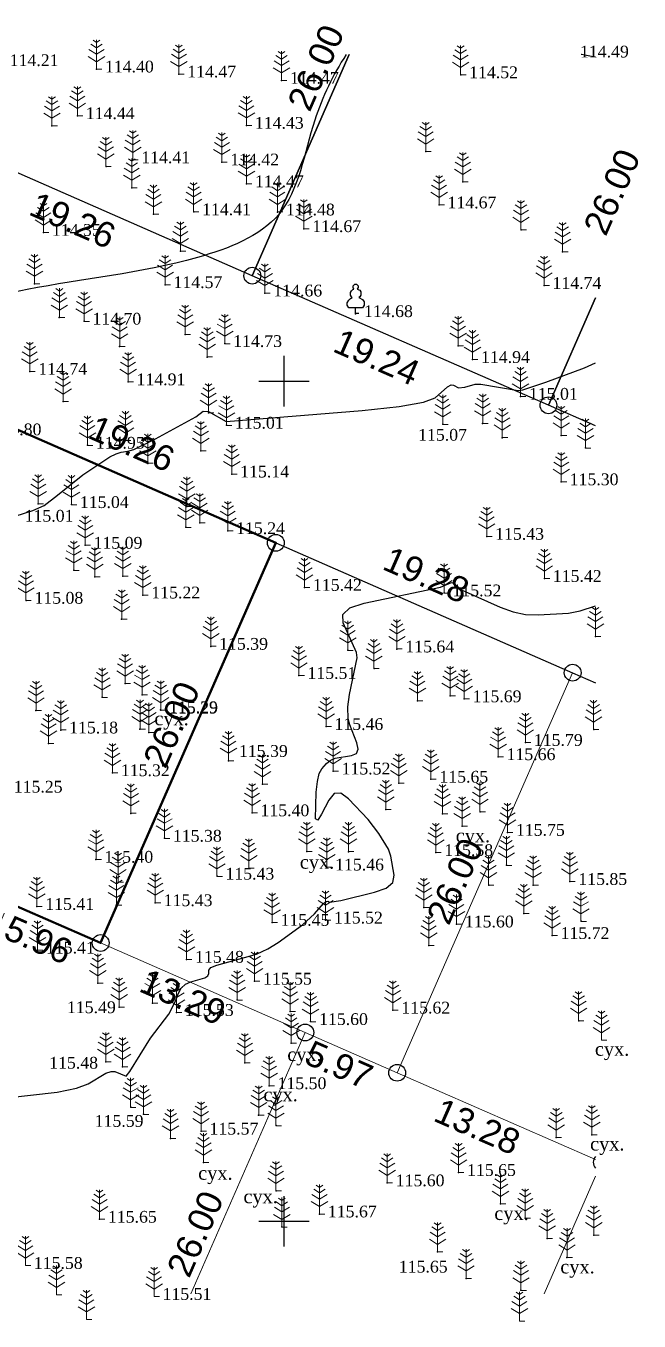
# Model space of a CAD drawing. Header units: millimetres. Extents: x 5405483.3 to 5405571.1, y 5524994.1 to 5525071.1.
# Drawn here: x 5405534.6 to 5405571.1, y 5524994.1 to 5525071.1 of the extents above; entities that cross this region are included whole.
import ezdxf
from ezdxf.enums import TextEntityAlignment as Align

# ---------------------------------------------------------------- set-up
doc = ezdxf.new("R2010")
doc.units = ezdxf.units.MM
doc.layers.add('11900000', color=1, linetype='Continuous', lineweight=30)
doc.layers.add('ТОЧКИ', color=7, linetype='Continuous', lineweight=30)
for name, color, linetype in [('горизонтали', 42, 'Continuous'), ('Ділянки_Межі', 10, 'Continuous'), ('надписи', 7, 'Continuous'), ('отметки', 7, 'Continuous'), ('промеры', 185, 'Continuous'), ('Растительность', 7, 'Continuous')]:
    doc.layers.add(name, color=color, linetype=linetype)
doc.styles.get("Standard").update_dxf_attribs({"font": 'arial.ttf'})
doc.styles.add('times', font='times.ttf')

# ---------------------------------------------------------------- blocks, each defined once
blk = doc.blocks.new('A$C2ACB5305')
at = {"layer": 'Растительность'}
blk.add_lwpolyline([(0.2, 0), (0.2, 0), (0, 0), (0, 0.35), (-0.4, 0.35), (-0.5, 0.5), (-0.5, 0.65), (-0.4, 0.8), (-0.3, 0.9), (-0.2, 0.95), (-0.25, 1), (-0.3, 1.1), (-0.3, 1.25), (-0.25, 1.35), (-0.15, 1.45), (-0.1, 1.45), (-0.15, 1.55), (-0.15, 1.65), (-0.05, 1.75), (0.05, 1.75), (0.15, 1.65), (0.15, 1.55), (0.1, 1.45), (0.25, 1.4), (0.3, 1.3), (0.3, 1.1), (0.25, 1), (0.2, 0.95), (0.4, 0.85), (0.5, 0.7), (0.5, 0.5), (0.45, 0.4), (0.4, 0.35), (0, 0.35)], dxfattribs=at)
blk = doc.blocks.new('A$C51FE15A3')
at = {"layer": 'Растительность', "color": 94, "lineweight": 0}
for points in [[(-0.201, 1.726), (0, 1.584), (0.201, 1.726)], [(0, 1.75), (0, 0), (0.319, 0)], [(-0.447, 1.172), (0, 0.895), (0.447, 1.172)], [(-0.343, 1.489), (0, 1.267), (0.343, 1.489)], [(-0.493, 0.753), (0, 0.444), (0.493, 0.753)]]:
    blk.add_lwpolyline(points, dxfattribs=at)

msp = doc.modelspace()

# ---------------------------------------------------------------- linework, layer by layer
at = {"layer": '11900000', "color": 7}
for points in [[(5405550, 5525048.5, 0), (5405550, 5525051.5, 0)], [(5405550, 5525048.5, 0), (5405550, 5525051.5, 0)], [(5405548.5, 5525050, 0), (5405551.5, 5525050, 0)], [(5405548.5, 5525050, 0), (5405551.5, 5525050, 0)], [(5405550, 5524998.5, 0), (5405550, 5525001.5, 0)], [(5405550, 5524998.5, 0), (5405550, 5525001.5, 0)], [(5405548.5, 5525000, 0), (5405551.5, 5525000, 0)], [(5405548.5, 5525000, 0), (5405551.5, 5525000, 0)]]:
    msp.add_polyline3d(points, dxfattribs=at)
at = {"layer": 'горизонтали', "color": 32}
for points in [[(5405568.536, 5525069.283, 114.5), (5405568.387, 5525069.302, 114.5), (5405567.697, 5525069.432, 114.5), (5405567.69, 5525069.438, 114.5)], [(5405534.007, 5525041.962, 115), (5405535.057, 5525042.302, 115), (5405535.717, 5525042.602, 115), (5405536.517, 5525043.212, 115), (5405538.027, 5525044.422, 115), (5405539.637, 5525045.502, 115), (5405540.007, 5525045.682, 115), (5405540.307, 5525045.772, 115), (5405540.707, 5525045.832, 115), (5405541.067, 5525045.942, 115), (5405542.347, 5525046.562, 115), (5405544.747, 5525047.872, 115), (5405545.197, 5525048.222, 115), (5405545.497, 5525048.192, 115), (5405546.547, 5525047.592, 115), (5405554.647, 5525048.262, 115), (5405556.857, 5525048.492, 115), (5405558.307, 5525048.742, 115), (5405558.997, 5525049.012, 115), (5405559.737, 5525049.672, 115), (5405559.947, 5525049.782, 115), (5405560.087, 5525049.772, 115), (5405560.387, 5525049.602, 115), (5405560.757, 5525049.652, 115), (5405561.367, 5525049.812, 115), (5405561.717, 5525049.812, 115), (5405563.937, 5525049.452, 115), (5405564.217, 5525049.492, 115), (5405565.587, 5525049.942, 115), (5405567.887, 5525050.792, 115), (5405568.536, 5525051.092, 115)], [(5405528.897, 5525006.822, 115.5), (5405536.497, 5525007.682, 115.5), (5405537.657, 5525007.922, 115.5), (5405538.337, 5525008.182, 115.5), (5405539.397, 5525008.822, 115.5), (5405539.707, 5525008.922, 115.5), (5405539.937, 5525008.912, 115.5), (5405540.597, 5525008.642, 115.5), (5405540.827, 5525008.912, 115.5), (5405542.057, 5525010.892, 115.5), (5405543.147, 5525012.322, 115.5), (5405543.527, 5525013.052, 115.5), (5405543.727, 5525013.582, 115.5), (5405543.887, 5525013.882, 115.5), (5405544.137, 5525014.112, 115.5), (5405544.447, 5525014.242, 115.5), (5405545.277, 5525014.492, 115.5), (5405545.457, 5525014.612, 115.5), (5405545.517, 5525014.742, 115.5), (5405545.517, 5525014.952, 115.5), (5405545.637, 5525015.102, 115.5), (5405545.997, 5525015.252, 115.5), (5405548.367, 5525015.902, 115.5), (5405549.027, 5525016.212, 115.5), (5405549.647, 5525016.592, 115.5), (5405551.097, 5525017.642, 115.5), (5405551.807, 5525018.292, 115.5), (5405552.357, 5525018.912, 115.5), (5405552.507, 5525019.032, 115.5), (5405552.607, 5525019.052, 115.5), (5405552.707, 5525018.992, 115.5), (5405553.377, 5525019.092, 115.5), (5405555.377, 5525019.582, 115.5), (5405556.077, 5525019.832, 115.5), (5405556.467, 5525020.172, 115.5), (5405556.557, 5525020.592, 115.5), (5405556.357, 5525021.722, 115.5), (5405556.207, 5525022.142, 115.5), (5405555.647, 5525023.082, 115.5), (5405555.007, 5525023.912, 115.5), (5405553.827, 5525025.152, 115.5), (5405553.377, 5525025.482, 115.5), (5405552.987, 5525025.452, 115.5), (5405552.667, 5525025.072, 115.5), (5405552.237, 5525024.232, 115.5), (5405552.007, 5525023.882, 115.5), (5405551.877, 5525023.962, 115.5), (5405551.917, 5525025.542, 115.5), (5405551.987, 5525026.182, 115.5), (5405552.097, 5525026.642, 115.5), (5405552.257, 5525026.932, 115.5), (5405552.527, 5525027.252, 115.5), (5405552.747, 5525027.432, 115.5), (5405553.047, 5525027.562, 115.5), (5405554.007, 5525027.722, 115.5), (5405554.307, 5525027.842, 115.5), (5405554.417, 5525028.092, 115.5), (5405554.337, 5525028.472, 115.5), (5405553.907, 5525029.552, 115.5), (5405553.817, 5525029.912, 115.5), (5405553.797, 5525030.612, 115.5), (5405553.887, 5525031.352, 115.5), (5405554.347, 5525033.542, 115.5), (5405554.317, 5525033.852, 115.5), (5405553.527, 5525035.622, 115.5), (5405553.497, 5525036.112, 115.5), (5405553.907, 5525036.502, 115.5), (5405554.767, 5525036.782, 115.5), (5405559.307, 5525037.742, 115.5), (5405559.967, 5525038.012, 115.5), (5405560.087, 5525037.982, 115.5), (5405560.597, 5525037.562, 115.5), (5405562.857, 5525036.542, 115.5), (5405563.627, 5525036.272, 115.5), (5405564.377, 5525036.122, 115.5), (5405565.117, 5525036.092, 115.5), (5405566.927, 5525036.202, 115.5), (5405567.617, 5525036.332, 115.5), (5405568.536, 5525036.625, 115.5)]]:
    msp.add_polyline3d(points, dxfattribs=at)
msp.add_open_spline([(5405553.693, 5525069.438), (5405552.918, 5525068.245), (5405551.386, 5525065.065), (5405550.638, 5525059.403), (5405543.146, 5525056.522), (5405535.988, 5525055.956), (5405527.943, 5525053.734), (5405521.162, 5525050.271), (5405521.307, 5525041.822), (5405517.894, 5525042.432), (5405516.049, 5525041.732), (5405515.894, 5525038.175), (5405511.045, 5525034.346), (5405505.506, 5525029.854), (5405499.829, 5525024.692), (5405497.897, 5525019.678), (5405495.183, 5525016.265), (5405492.449, 5525016.305), (5405490.8, 5525014.942), (5405491.477, 5525011.838), (5405487.055, 5525008.999), (5405487.323, 5525003.983), (5405486.208, 5525001.505), (5405485.792, 5525000.794)], degree=3, knots=[388.548764, 388.548764, 388.548764, 388.548764, 392.765907, 398.774239, 404.236612, 414.559908, 420.876887, 429.320193, 435.927774, 437.596895, 438.692024, 441.444871, 446.618091, 456.348141, 463.489077, 468.844359, 472.676581, 475.335983, 476.557914, 478.494538, 483.614195, 489.586185, 492.103896, 492.103896, 492.103896, 492.103896], dxfattribs=at)
at = {"layer": 'Ділянки_Межі'}
for points in [[(5405553.881, 5525069.438), (5405548.11, 5525056.279), (5405530.466, 5525064.004)], [(5405548.11, 5525056.279), (5405553.881, 5525069.438)], [(5405568.536, 5525054.965), (5405565.733, 5525048.564), (5405548.11, 5525056.279)], [(5405565.733, 5525048.564), (5405568.536, 5525054.965)], [(5405568.536, 5525047.337), (5405565.733, 5525048.564)]]:
    msp.add_lwpolyline(points, dxfattribs=at)
at = {"layer": 'Ділянки_Межі', "lineweight": 25}
msp.add_lwpolyline([(5405568.536, 5525047.337), (5405565.733, 5525048.564), (5405548.11, 5525056.279), (5405530.466, 5525064.004), (5405519.862, 5525068.646), (5405517.04, 5525062.202), (5405514.247, 5525055.822), (5405531.873, 5525048.105), (5405549.514, 5525040.382), (5405567.174, 5525032.65), (5405568.536, 5525032.054)], dxfattribs=at)
at = {"layer": 'Ділянки_Межі', "lineweight": 50}
msp.add_lwpolyline([(5405521.453, 5525024.284), (5405531.873, 5525048.105), (5405549.514, 5525040.382), (5405539.087, 5525016.564), (5405533.63, 5525018.953)], close=True, dxfattribs=at)
at = {"layer": 'Ділянки_Межі', "lineweight": 0}
msp.add_lwpolyline([(5405539.087, 5525016.564), (5405549.514, 5525040.382), (5405567.174, 5525032.65), (5405556.73, 5525008.84), (5405551.263, 5525011.233)], close=True, dxfattribs=at)
for points in [[(5405556.73, 5525008.84), (5405567.174, 5525032.65), (5405568.536, 5525032.054)], [(5405523.443, 5524995.685), (5405533.63, 5525018.953), (5405539.087, 5525016.564), (5405551.263, 5525011.233), (5405544.456, 5524995.685)], [(5405544.456, 5524995.685), (5405551.263, 5525011.233), (5405556.73, 5525008.84), (5405568.536, 5525003.671)], [(5405568.536, 5525003.671), (5405556.73, 5525008.84)], [(5405565.47, 5524995.685), (5405568.536, 5525002.688)], [(5405568.536, 5525002.688), (5405565.47, 5524995.685)]]:
    msp.add_lwpolyline(points, dxfattribs=at)
at = {"layer": 'отметки', "color": 7}
for p in [(5405538.842, 5525068.573, 114.4), (5405543.741, 5525068.276, 114.474), (5405549.851, 5525067.899, 114.466), (5405560.517, 5525068.232, 114.519), (5405537.701, 5525065.794, 114.441), (5405536.191, 5525065.204, 114.391), (5405547.763, 5525065.223, 114.429), (5405541.004, 5525063.172, 114.406), (5405546.301, 5525063.042, 114.422), (5405558.43, 5525063.665, 114.585), (5405539.408, 5525062.774, 114.386), (5405540.942, 5525061.51, 114.379), (5405547.77, 5525061.746, 114.473), (5405560.644, 5525061.857, 114.596), (5405542.234, 5525059.93, 114.351), (5405544.622, 5525060.075, 114.406), (5405549.613, 5525060.065, 114.483), (5405559.229, 5525060.485, 114.67), (5405535.685, 5525058.85, 114.345), (5405551.181, 5525059.072, 114.674), (5405564.107, 5525058.997, 114.785), (5405543.834, 5525057.737, 114.479), (5405566.578, 5525057.697, 114.815), (5405535.145, 5525055.8, 114.487), (5405542.922, 5525055.741, 114.574), (5405565.476, 5525055.692, 114.743), (5405548.862, 5525055.242, 114.664), (5405536.626, 5525053.781, 114.575), (5405554.259, 5525054.015, 114.683), (5405538.097, 5525053.565, 114.704), (5405544.123, 5525052.779, 114.67), (5405546.473, 5525052.235, 114.726), (5405540.217, 5525052.067, 114.773), (5405560.358, 5525052.108, 114.939), (5405545.432, 5525051.437, 114.775), (5405561.223, 5525051.284, 114.945), (5405534.875, 5525050.582, 114.742), (5405540.722, 5525049.958, 114.91), (5405536.847, 5525048.787, 114.932), (5405564.074, 5525049.095, 115.013), (5405545.51, 5525048.11, 115.007), (5405546.573, 5525047.373, 115.013), (5405559.443, 5525047.433, 115.067), (5405561.819, 5525047.49, 115.094), (5405538.299, 5525046.184, 114.947), (5405540.564, 5525046.46, 114.955), (5405562.986, 5525046.635, 115.096), (5405566.499, 5525046.764, 115.088), (5405545.055, 5525045.855, 115.04), (5405567.938, 5525046.023, 115.163), (5405541.903, 5525045.107, 115.065), (5405546.891, 5525044.471, 115.14), (5405566.497, 5525044.008, 115.301), (5405535.368, 5525042.69, 114.984), (5405537.35, 5525042.651, 115.044), (5405544.217, 5525042.549, 115.116), (5405544.98, 5525041.574, 115.133), (5405544.155, 5525041.302, 115.17), (5405546.65, 5525041.099, 115.243), (5405562.064, 5525040.762, 115.43), (5405538.165, 5525040.23, 115.095), (5405537.491, 5525038.743, 115.16), (5405538.741, 5525038.355, 115.113), (5405540.406, 5525038.401, 115.164), (5405551.222, 5525037.725, 115.423), (5405565.494, 5525038.254, 115.416), (5405534.645, 5525036.955, 115.081), (5405541.602, 5525037.271, 115.221), (5405559.522, 5525037.395, 115.517), (5405540.337, 5525035.832, 115.25), (5405568.533, 5525034.804, 115.556), (5405545.637, 5525034.218, 115.385), (5405553.79, 5525033.984, 115.47), (5405556.718, 5525034.059, 115.644), (5405550.89, 5525032.48, 115.512), (5405555.356, 5525032.893, 115.549), (5405540.536, 5525032.001, 115.243), (5405539.177, 5525031.185, 115.16), (5405541.554, 5525031.34, 115.334), (5405557.946, 5525030.985, 115.634), (5405559.89, 5525031.278, 115.667), (5405560.725, 5525031.093, 115.687), (5405535.237, 5525030.401, 115.149), (5405542.654, 5525030.447, 115.287), (5405542.661, 5525030.42, 115.287), (5405536.713, 5525029.236, 115.183), (5405541.427, 5525029.281, 115.251), (5405541.945, 5525029.098, 115.289), (5405552.501, 5525029.442, 115.458), (5405568.436, 5525029.274, 115.75), (5405535.985, 5525028.439, 115.246), (5405564.367, 5525028.496, 115.786), (5405562.744, 5525027.647, 115.664), (5405546.692, 5525027.409, 115.393), (5405552.925, 5525026.793, 115.517), (5405539.791, 5525026.692, 115.319), (5405548.718, 5525026.009, 115.442), (5405556.831, 5525026.066, 115.544), (5405558.743, 5525026.307, 115.65), (5405556.064, 5525024.505, 115.54), (5405540.885, 5525024.277, 115.344), (5405548.098, 5525024.308, 115.398), (5405559.429, 5525024.242, 115.597), (5405561.663, 5525024.374, 115.647), (5405560.604, 5525023.517, 115.559), (5405563.3, 5525023.144, 115.745), (5405542.887, 5525022.794, 115.38), (5405538.806, 5525021.541, 115.398), (5405551.355, 5525022.015, 115.493), (5405553.842, 5525021.997, 115.425), (5405559.036, 5525021.939, 115.58), (5405547.904, 5525021.005, 115.353), (5405552.538, 5525021.08, 115.458), (5405563.231, 5525021.185, 115.711), (5405540.123, 5525020.18, 115.393), (5405546.011, 5525020.535, 115.434), (5405562.177, 5525019.999, 115.757), (5405564.829, 5525020.008, 115.682), (5405567.012, 5525020.219, 115.855), (5405535.293, 5525018.736, 115.407), (5405540.019, 5525018.821, 115.396), (5405542.337, 5525018.956, 115.434), (5405558.317, 5525018.673, 115.544), (5405564.273, 5525018.314, 115.672), (5405549.295, 5525017.788, 115.446), (5405552.473, 5525017.921, 115.525), (5405560.26, 5525017.691, 115.598), (5405567.674, 5525017.856, 115.763), (5405565.958, 5525017.003, 115.719), (5405535.333, 5525016.137, 115.413), (5405558.607, 5525016.409, 115.552), (5405544.202, 5525015.589, 115.476), (5405538.919, 5525014.17, 115.429), (5405548.248, 5525014.287, 115.549), (5405542.175, 5525012.988, 115.383), (5405547.213, 5525013.172, 115.53), (5405540.19, 5525012.736, 115.495), (5405543.599, 5525012.424, 115.527), (5405550.364, 5525012.482, 115.53), (5405556.48, 5525012.565, 115.621), (5405551.584, 5525011.883, 115.597), (5405567.536, 5525011.927, 115.684), (5405550.417, 5525010.609, 115.591), (5405539.39, 5525009.486, 115.479), (5405540.389, 5525009.188, 115.477), (5405547.669, 5525009.426, 115.497), (5405549.114, 5525008.066, 115.5), (5405540.88, 5525006.793, 115.596), (5405541.643, 5525006.372, 115.589), (5405548.488, 5525006.323, 115.529), (5405545.064, 5525005.361, 115.571), (5405549.525, 5525005.693, 115.574), (5405543.253, 5525004.931, 115.562), (5405566.197, 5525004.978, 115.678), (5405568.32, 5525005.149, 115.665), (5405545.208, 5525003.489, 115.604), (5405560.389, 5525002.901, 115.651), (5405556.143, 5525002.283, 115.597), (5405549.524, 5525001.813, 115.656), (5405562.879, 5525001.046, 115.708), (5405539.02, 5525000.118, 115.65), (5405552.109, 5525000.433, 115.67), (5405564.348, 5525000.185, 115.724), (5405549.867, 5524999.664, 115.688), (5405568.433, 5524999.17, 115.747), (5405565.664, 5524998.985, 115.817), (5405559.141, 5524998.181, 115.65), (5405566.837, 5524997.845, 115.808), (5405560.831, 5524996.597, 115.694), (5405564.101, 5524995.896, 115.733)]:
    msp.add_point(p, dxfattribs=at)
at = {"layer": 'ТОЧКИ'}
for centre in [(5405548.11, 5525056.279), (5405565.733, 5525048.564), (5405549.514, 5525040.382), (5405567.174, 5525032.65, 107.24), (5405539.087, 5525016.564, 107.24), (5405551.263, 5525011.233, 107.24), (5405556.73, 5525008.84, 107.24)]:
    msp.add_circle(centre, 0.5, dxfattribs=at)
msp.add_arc((5405568.897, 5525003.513, 107.24), 0.5, 136.28163, 223.71854, dxfattribs=at)

# ---------------------------------------------------------------- block references
at = {"layer": 'Растительность', "color": 7}
for name, p in [('A$C51FE15A3', (5405538.84, 5525068.57, 114.4)), ('A$C51FE15A3', (5405543.74, 5525068.28, 114.47)), ('A$C51FE15A3', (5405560.51, 5525068.23, 114.52)), ('A$C51FE15A3', (5405549.85, 5525067.9, 114.47)), ('A$C51FE15A3', (5405536.19, 5525065.2, 114.39)), ('A$C51FE15A3', (5405537.7, 5525065.79, 114.44)), ('A$C51FE15A3', (5405547.76, 5525065.22, 114.43)), ('A$C51FE15A3', (5405558.43, 5525063.67, 114.58)), ('A$C51FE15A3', (5405541, 5525063.17, 114.41)), ('A$C51FE15A3', (5405546.3, 5525063.04, 114.42)), ('A$C51FE15A3', (5405539.4, 5525062.77, 114.39)), ('A$C51FE15A3', (5405540.94, 5525061.51, 114.38)), ('A$C51FE15A3', (5405547.76, 5525061.75, 114.47)), ('A$C51FE15A3', (5405560.64, 5525061.86, 114.6)), ('A$C51FE15A3', (5405559.23, 5525060.49, 114.67)), ('A$C51FE15A3', (5405542.23, 5525059.93, 114.35)), ('A$C51FE15A3', (5405544.62, 5525060.08, 114.41)), ('A$C51FE15A3', (5405549.61, 5525060.07, 114.48)), ('A$C51FE15A3', (5405551.18, 5525059.07, 114.67)), ('A$C51FE15A3', (5405564.1, 5525059, 114.79)), ('A$C51FE15A3', (5405535.68, 5525058.85, 114.35)), ('A$C51FE15A3', (5405543.83, 5525057.74, 114.48)), ('A$C51FE15A3', (5405566.58, 5525057.7, 114.82)), ('A$C51FE15A3', (5405535.15, 5525055.8, 114.49)), ('A$C51FE15A3', (5405542.92, 5525055.74, 114.57)), ('A$C51FE15A3', (5405548.86, 5525055.24, 114.66)), ('A$C51FE15A3', (5405565.47, 5525055.69, 114.74)), ('A$C51FE15A3', (5405536.63, 5525053.78, 114.57)), ('A$C51FE15A3', (5405538.1, 5525053.56, 114.7)), ('A$C2ACB5305', (5405554.26, 5525054.02, 114.68)), ('A$C51FE15A3', (5405544.12, 5525052.78, 114.67)), ('A$C51FE15A3', (5405540.22, 5525052.07, 114.77)), ('A$C51FE15A3', (5405546.47, 5525052.23, 114.73)), ('A$C51FE15A3', (5405560.36, 5525052.11, 114.94)), ('A$C51FE15A3', (5405545.43, 5525051.44, 114.77)), ('A$C51FE15A3', (5405561.22, 5525051.28, 114.94)), ('A$C51FE15A3', (5405534.87, 5525050.58, 114.74)), ('A$C51FE15A3', (5405540.72, 5525049.96, 114.91)), ('A$C51FE15A3', (5405564.07, 5525049.09, 115.01)), ('A$C51FE15A3', (5405536.85, 5525048.79, 114.93)), ('A$C51FE15A3', (5405545.51, 5525048.11, 115.01)), ('A$C51FE15A3', (5405559.44, 5525047.43, 115.07)), ('A$C51FE15A3', (5405561.82, 5525047.49, 115.09)), ('A$C51FE15A3', (5405546.57, 5525047.37, 115.01)), ('A$C51FE15A3', (5405562.99, 5525046.64, 115.1)), ('A$C51FE15A3', (5405566.5, 5525046.76, 115.09)), ('A$C51FE15A3', (5405538.3, 5525046.18, 114.95)), ('A$C51FE15A3', (5405540.56, 5525046.46, 114.95)), ('A$C51FE15A3', (5405545.05, 5525045.85, 115.04)), ('A$C51FE15A3', (5405567.94, 5525046.02, 115.16)), ('A$C51FE15A3', (5405541.9, 5525045.11, 115.07)), ('A$C51FE15A3', (5405546.89, 5525044.47, 115.14)), ('A$C51FE15A3', (5405566.5, 5525044.01, 115.3)), ('A$C51FE15A3', (5405535.37, 5525042.69, 114.98)), ('A$C51FE15A3', (5405537.35, 5525042.65, 115.04)), ('A$C51FE15A3', (5405544.22, 5525042.55, 115.12)), ('A$C51FE15A3', (5405544.16, 5525041.3, 115.17)), ('A$C51FE15A3', (5405544.98, 5525041.57, 115.13)), ('A$C51FE15A3', (5405546.65, 5525041.1, 115.24)), ('A$C51FE15A3', (5405562.06, 5525040.76, 115.43)), ('A$C51FE15A3', (5405538.17, 5525040.23, 115.09)), ('A$C51FE15A3', (5405537.49, 5525038.74, 115.16)), ('A$C51FE15A3', (5405538.74, 5525038.35, 115.11)), ('A$C51FE15A3', (5405540.41, 5525038.4, 115.16)), ('A$C51FE15A3', (5405565.49, 5525038.25, 115.42)), ('A$C51FE15A3', (5405551.22, 5525037.72, 115.42)), ('A$C51FE15A3', (5405559.52, 5525037.39, 115.52)), ('A$C51FE15A3', (5405534.64, 5525036.95, 115.08)), ('A$C51FE15A3', (5405541.6, 5525037.27, 115.22)), ('A$C51FE15A3', (5405540.34, 5525035.83, 115.25)), ('A$C51FE15A3', (5405568.53, 5525034.8, 115.56)), ('A$C51FE15A3', (5405545.64, 5525034.22, 115.39)), ('A$C51FE15A3', (5405553.79, 5525033.98, 115.47)), ('A$C51FE15A3', (5405556.72, 5525034.06, 115.64)), ('A$C51FE15A3', (5405555.35, 5525032.89, 115.55)), ('A$C51FE15A3', (5405540.54, 5525032, 115.24)), ('A$C51FE15A3', (5405550.89, 5525032.48, 115.51)), ('A$C51FE15A3', (5405541.55, 5525031.34, 115.33)), ('A$C51FE15A3', (5405559.89, 5525031.28, 115.67)), ('A$C51FE15A3', (5405539.18, 5525031.18, 115.16)), ('A$C51FE15A3', (5405557.94, 5525030.98, 115.63)), ('A$C51FE15A3', (5405560.72, 5525031.09, 115.69)), ('A$C51FE15A3', (5405535.24, 5525030.4, 115.15)), ('A$C51FE15A3', (5405542.66, 5525030.42, 115.29)), ('A$C51FE15A3', (5405536.71, 5525029.24, 115.18)), ('A$C51FE15A3', (5405541.43, 5525029.28, 115.25)), ('A$C51FE15A3', (5405541.95, 5525029.1, 115.29)), ('A$C51FE15A3', (5405552.5, 5525029.44, 115.46)), ('A$C51FE15A3', (5405568.42, 5525029.26, 115.75)), ('A$C51FE15A3', (5405535.99, 5525028.43, 115.25)), ('A$C51FE15A3', (5405564.36, 5525028.49, 115.79)), ('A$C51FE15A3', (5405546.69, 5525027.41, 115.39)), ('A$C51FE15A3', (5405562.74, 5525027.65, 115.66)), ('A$C51FE15A3', (5405539.79, 5525026.69, 115.32)), ('A$C51FE15A3', (5405552.92, 5525026.79, 115.52)), ('A$C51FE15A3', (5405548.72, 5525026.01, 115.44)), ('A$C51FE15A3', (5405556.83, 5525026.07, 115.54)), ('A$C51FE15A3', (5405558.74, 5525026.31, 115.65)), ('A$C51FE15A3', (5405540.89, 5525024.28, 115.34)), ('A$C51FE15A3', (5405548.1, 5525024.31, 115.4)), ('A$C51FE15A3', (5405556.06, 5525024.5, 115.54)), ('A$C51FE15A3', (5405561.66, 5525024.37, 115.65)), ('A$C51FE15A3', (5405559.43, 5525024.24, 115.6)), ('A$C51FE15A3', (5405560.6, 5525023.52, 115.56)), ('A$C51FE15A3', (5405542.89, 5525022.79, 115.38)), ('A$C51FE15A3', (5405563.3, 5525023.14, 115.75)), ('A$C51FE15A3', (5405551.35, 5525022.01, 115.49)), ('A$C51FE15A3', (5405553.84, 5525022, 115.43)), ('A$C51FE15A3', (5405538.81, 5525021.54, 115.4)), ('A$C51FE15A3', (5405559.03, 5525021.94, 115.58)), ('A$C51FE15A3', (5405563.23, 5525021.18, 115.71)), ('A$C51FE15A3', (5405546.01, 5525020.53, 115.43)), ('A$C51FE15A3', (5405547.9, 5525021.01, 115.35)), ('A$C51FE15A3', (5405552.54, 5525021.08, 115.46)), ('A$C51FE15A3', (5405540.12, 5525020.18, 115.39)), ('A$C51FE15A3', (5405562.17, 5525020, 115.76)), ('A$C51FE15A3', (5405564.83, 5525020.01, 115.68)), ('A$C51FE15A3', (5405567.01, 5525020.22, 115.85)), ('A$C51FE15A3', (5405542.34, 5525018.96, 115.43)), ('A$C51FE15A3', (5405535.29, 5525018.74, 115.41)), ('A$C51FE15A3', (5405540.02, 5525018.82, 115.4)), ('A$C51FE15A3', (5405558.32, 5525018.67, 115.54)), ('A$C51FE15A3', (5405564.27, 5525018.31, 115.67)), ('A$C51FE15A3', (5405549.29, 5525017.79, 115.45)), ('A$C51FE15A3', (5405552.47, 5525017.92, 115.52)), ('A$C51FE15A3', (5405560.26, 5525017.69, 115.6)), ('A$C51FE15A3', (5405567.67, 5525017.85, 115.76)), ('A$C51FE15A3', (5405565.96, 5525017, 115.72)), ('A$C51FE15A3', (5405535.33, 5525016.14, 115.41)), ('A$C51FE15A3', (5405558.61, 5525016.41, 115.55)), ('A$C51FE15A3', (5405544.2, 5525015.59, 115.48)), ('A$C51FE15A3', (5405548.25, 5525014.29, 115.55)), ('A$C51FE15A3', (5405538.92, 5525014.17, 115.43)), ('A$C51FE15A3', (5405540.19, 5525012.74, 115.49)), ('A$C51FE15A3', (5405542.17, 5525012.99, 115.38)), ('A$C51FE15A3', (5405547.21, 5525013.17, 115.53)), ('A$C51FE15A3', (5405543.6, 5525012.42, 115.53)), ('A$C51FE15A3', (5405550.36, 5525012.48, 115.53)), ('A$C51FE15A3', (5405556.48, 5525012.56, 115.62)), ('A$C51FE15A3', (5405567.53, 5525011.93, 115.68)), ('A$C51FE15A3', (5405551.58, 5525011.88, 115.6)), ('A$C51FE15A3', (5405550.42, 5525010.61, 115.59)), ('A$C51FE15A3', (5405568.89, 5525010.78, 115.75)), ('A$C51FE15A3', (5405539.39, 5525009.49, 115.48)), ('A$C51FE15A3', (5405540.39, 5525009.19, 115.48)), ('A$C51FE15A3', (5405547.67, 5525009.43, 115.5)), ('A$C51FE15A3', (5405549.11, 5525008.07, 115.5)), ('A$C51FE15A3', (5405540.87, 5525006.78, 115.6)), ('A$C51FE15A3', (5405541.63, 5525006.36, 115.59)), ('A$C51FE15A3', (5405548.49, 5525006.32, 115.53)), ('A$C51FE15A3', (5405545.06, 5525005.36, 115.57)), ('A$C51FE15A3', (5405549.52, 5525005.69, 115.57)), ('A$C51FE15A3', (5405568.32, 5525005.15, 115.67)), ('A$C51FE15A3', (5405543.25, 5525004.93, 115.56)), ('A$C51FE15A3', (5405566.2, 5525004.98, 115.68)), ('A$C51FE15A3', (5405545.21, 5525003.49, 115.6)), ('A$C51FE15A3', (5405560.39, 5525002.9, 115.65)), ('A$C51FE15A3', (5405556.14, 5525002.28, 115.6)), ('A$C51FE15A3', (5405549.52, 5525001.81, 115.66)), ('A$C51FE15A3', (5405552.11, 5525000.43, 115.67)), ('A$C51FE15A3', (5405562.88, 5525001.04, 115.71)), ('A$C51FE15A3', (5405539.02, 5525000.12, 115.65)), ('A$C51FE15A3', (5405549.87, 5524999.66, 115.69)), ('A$C51FE15A3', (5405564.35, 5525000.18, 115.72)), ('A$C51FE15A3', (5405565.66, 5524998.98, 115.82)), ('A$C51FE15A3', (5405568.43, 5524999.17, 115.75)), ('A$C51FE15A3', (5405559.14, 5524998.18, 115.65)), ('A$C51FE15A3', (5405534.61, 5524997.37, 115.58)), ('A$C51FE15A3', (5405566.84, 5524997.84, 115.81)), ('A$C51FE15A3', (5405560.83, 5524996.6, 115.69)), ('A$C51FE15A3', (5405564.1, 5524995.89, 115.73)), ('A$C51FE15A3', (5405536.46, 5524995.62, 115.6)), ('A$C51FE15A3', (5405542.27, 5524995.52, 115.51)), ('A$C51FE15A3', (5405538.24, 5524994.16, 115.61)), ('A$C51FE15A3', (5405564.01, 5524994.06, 115.73))]:
    msp.add_blockref(name, p, dxfattribs=at)

# ---------------------------------------------------------------- texts
at = {"layer": 'надписи', "color": 7, "style": 'times'}
for p in [(5405542.283, 5525030.321, 111.861), (5405560.218, 5525023.358, 111.861), (5405550.94, 5525021.783, 111.861), (5405550.193, 5525010.335, 111.861), (5405568.499, 5525010.652, 111.861), (5405548.773, 5525007.945, 111.861), (5405568.214, 5525005.011, 111.861), (5405544.891, 5525003.272, 111.861), (5405547.585, 5525001.877, 111.861), (5405562.514, 5525000.877, 111.861), (5405566.441, 5524997.697, 111.861)]:
    msp.add_text('сух.', height=0.8, dxfattribs=at).set_placement(p, align=Align.TOP_LEFT)
at = {"layer": 'отметки', "color": 7, "style": 'times'}
for s, p in [('114.49', (5405567.612, 5525069.967, 114.487)), ('114.21', (5405533.673, 5525069.453, 114.214)), ('114.40', (5405539.342, 5525069.073, 114.4)), ('114.47', (5405544.241, 5525068.776, 114.474)), ('114.47', (5405550.351, 5525068.399, 114.466)), ('114.52', (5405561.017, 5525068.732, 114.519)), ('114.44', (5405538.201, 5525066.294, 114.441)), ('114.43', (5405548.263, 5525065.723, 114.429)), ('114.41', (5405541.504, 5525063.672, 114.406)), ('114.42', (5405546.801, 5525063.542, 114.422)), ('114.47', (5405548.27, 5525062.246, 114.473)), ('114.67', (5405559.729, 5525060.985, 114.67)), ('114.41', (5405545.122, 5525060.575, 114.406)), ('114.48', (5405550.113, 5525060.565, 114.483)), ('114.35', (5405536.185, 5525059.35, 114.345)), ('114.67', (5405551.681, 5525059.572, 114.674)), ('114.57', (5405543.422, 5525056.241, 114.574)), ('114.74', (5405565.976, 5525056.192, 114.743)), ('114.66', (5405549.362, 5525055.742, 114.664)), ('114.70', (5405538.597, 5525054.065, 114.704)), ('114.68', (5405554.759, 5525054.515, 114.683)), ('114.73', (5405546.973, 5525052.735, 114.726)), ('114.94', (5405561.723, 5525051.784, 114.945)), ('114.74', (5405535.375, 5525051.082, 114.742)), ('114.91', (5405541.222, 5525050.458, 114.91)), ('115.01', (5405564.574, 5525049.595, 115.013)), ('115.01', (5405547.073, 5525047.873, 115.013)), ('114.80', (5405532.657, 5525047.479, 114.804)), ('115.07', (5405557.978, 5525047.157, 115.067)), ('114.95', (5405538.799, 5525046.684, 114.947)), ('115.14', (5405547.391, 5525044.971, 115.14)), ('115.30', (5405566.997, 5525044.508, 115.301)), ('115.04', (5405537.85, 5525043.151, 115.044)), ('115.01', (5405534.563, 5525042.338, 115.005)), ('115.24', (5405547.15, 5525041.599, 115.243)), ('115.09', (5405538.665, 5525040.73, 115.095)), ('115.43', (5405562.564, 5525041.262, 115.43)), ('115.42', (5405565.994, 5525038.754, 115.416)), ('115.22', (5405542.102, 5525037.771, 115.221)), ('115.42', (5405551.722, 5525038.225, 115.423)), ('115.52', (5405560.022, 5525037.895, 115.517)), ('115.08', (5405535.145, 5525037.455, 115.081)), ('115.39', (5405546.137, 5525034.718, 115.385)), ('115.64', (5405557.218, 5525034.559, 115.644)), ('115.51', (5405551.39, 5525032.98, 115.512)), ('115.69', (5405561.225, 5525031.593, 115.687)), ('115.29', (5405543.154, 5525030.947, 115.287)), ('115.29', (5405543.161, 5525030.92, 115.287)), ('115.46', (5405553.001, 5525029.942, 115.458)), ('115.18', (5405537.213, 5525029.736, 115.183)), ('115.39', (5405547.316, 5525028.341, 115.393)), ('115.79', (5405564.867, 5525028.996, 115.786)), ('115.66', (5405563.244, 5525028.147, 115.664)), ('115.32', (5405540.291, 5525027.192, 115.319)), ('115.52', (5405553.425, 5525027.293, 115.517)), ('115.65', (5405559.243, 5525026.807, 115.65)), ('115.25', (5405533.915, 5525026.214, 115.245)), ('115.40', (5405548.598, 5525024.808, 115.398)), ('115.38', (5405543.387, 5525023.294, 115.38)), ('115.75', (5405563.8, 5525023.644, 115.745)), ('115.58', (5405559.536, 5525022.439, 115.58)), ('115.40', (5405539.306, 5525022.041, 115.398)), ('115.46', (5405553.038, 5525021.58, 115.458)), ('115.43', (5405546.511, 5525021.035, 115.434)), ('115.85', (5405567.512, 5525020.719, 115.855)), ('115.41', (5405535.793, 5525019.236, 115.407)), ('115.43', (5405542.837, 5525019.456, 115.434)), ('115.52', (5405552.973, 5525018.421, 115.525)), ('115.45', (5405549.795, 5525018.288, 115.446)), ('115.60', (5405560.76, 5525018.191, 115.598)), ('115.72', (5405566.458, 5525017.503, 115.719)), ('115.41', (5405535.833, 5525016.637, 115.413)), ('115.48', (5405544.702, 5525016.089, 115.476)), ('115.55', (5405548.748, 5525014.787, 115.549)), ('115.49', (5405537.082, 5525013.087, 115.495)), ('115.53', (5405544.099, 5525012.924, 115.527)), ('115.62', (5405556.98, 5525013.065, 115.621)), ('115.60', (5405552.084, 5525012.383, 115.597)), ('115.48', (5405536.024, 5525009.784, 115.479)), ('115.50', (5405549.614, 5525008.566, 115.5)), ('115.59', (5405538.73, 5525006.323, 115.589)), ('115.57', (5405545.564, 5525005.861, 115.571)), ('115.65', (5405560.889, 5525003.401, 115.651)), ('115.60', (5405556.643, 5525002.783, 115.597)), ('115.65', (5405539.52, 5525000.618, 115.65)), ('115.67', (5405552.609, 5525000.933, 115.67)), ('115.58', (5405535.109, 5524997.868, 115.58)), ('115.65', (5405556.828, 5524997.649, 115.65)), ('115.51', (5405542.771, 5524996.023, 115.508))]:
    msp.add_text(s, height=0.7, dxfattribs=at).set_placement(p, align=Align.TOP_LEFT)
at = {"layer": 'промеры', "char_height": 1.5, "attachment_point": 1}
for s, insert, rotation in [('26.00', (5405550.154, 5525066.562), 66.37949), ('26.00', (5405567.769, 5525059.164), 66.37949), ('19.26', (5405535.33, 5525061.316), 336.35584), ('19.24', (5405553.421, 5525053.172), 336.35584), ('19.26', (5405538.85, 5525048.025), 336.35584), ('19.28', (5405556.372, 5525040.212), 336.35584), ('26.00', (5405541.565, 5525027.475), 66.37949), ('26.00', (5405558.431, 5525018.148), 66.37949), ('5.96', (5405533.817, 5525018.253), 336.35584), ('13.29', (5405541.89, 5525015.09, -107.24), 336.35584), ('5.97', (5405551.706, 5525010.817), 336.35584), ('13.28', (5405559.41, 5525007.384), 336.35584), ('26.00', (5405542.974, 5524997.16, 107.24), 66.37949)]:
    msp.add_mtext(s, dxfattribs=dict(at, insert=insert, rotation=rotation))

doc.saveas('drawing.dxf')
